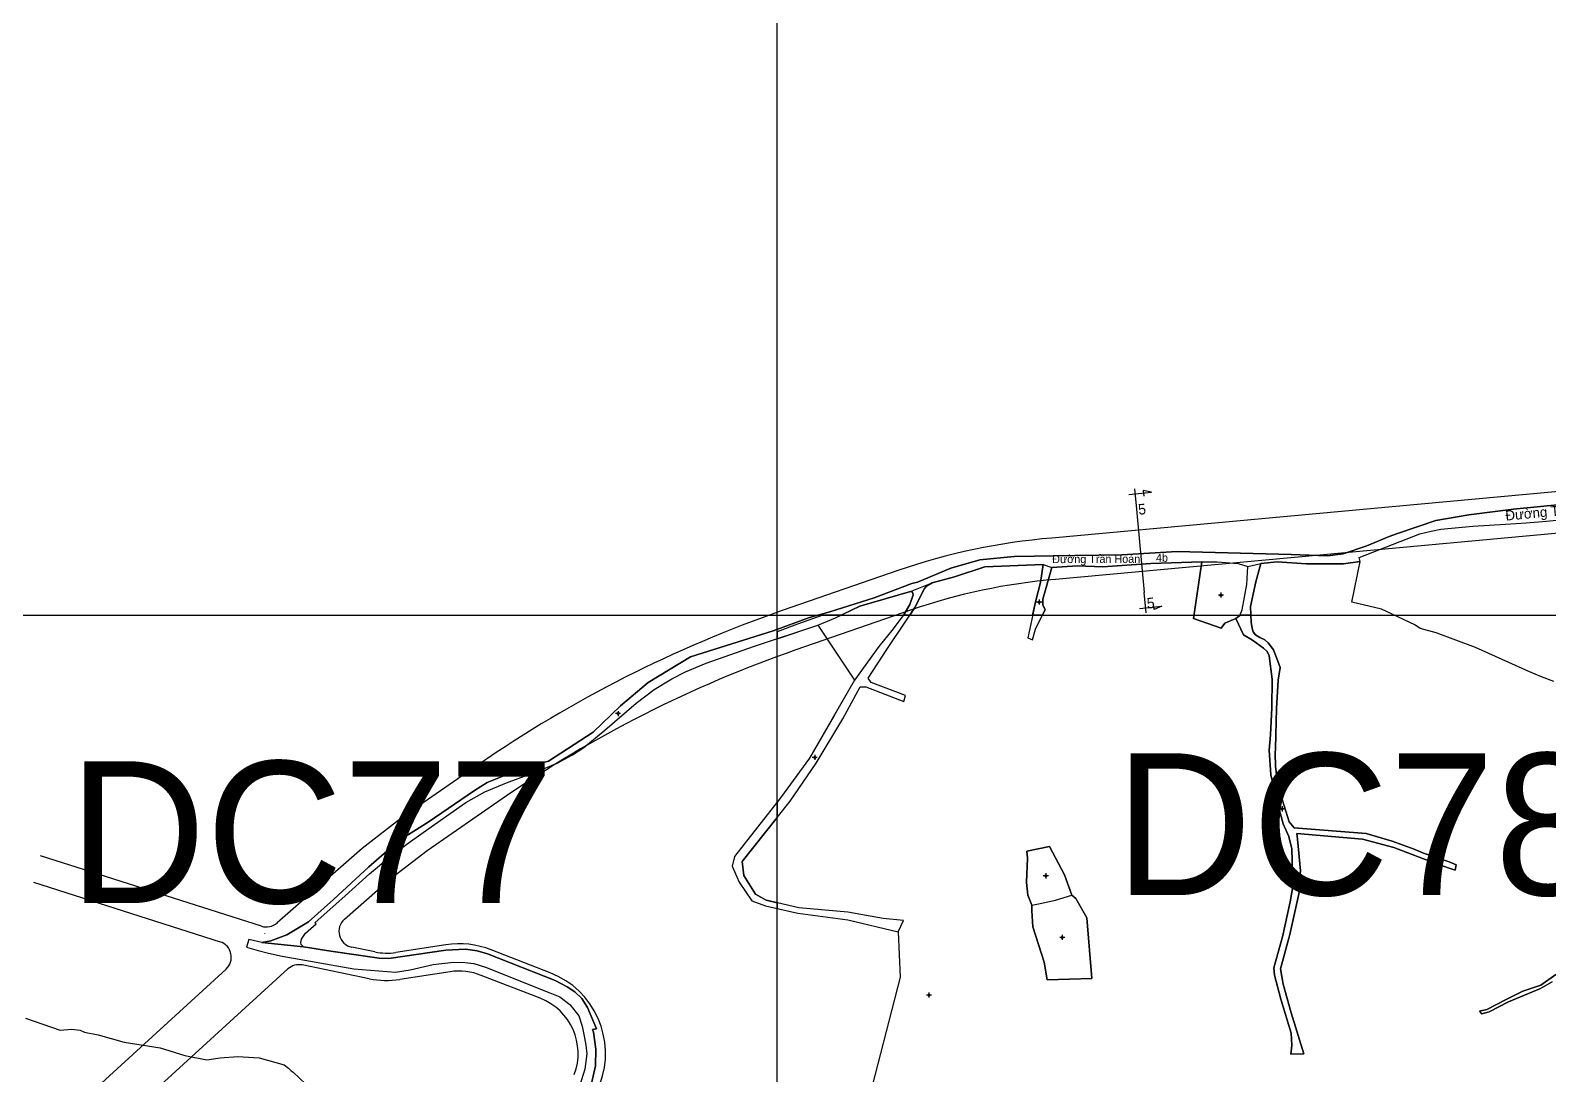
# Model space of a CAD drawing. Extents: x 547408 to 554234, y 1833375 to 1843904.
# Drawn here: x 550132 to 550880, y 1838773 to 1839289 of the extents above; entities that cross this region are included whole.
import ezdxf

# ---------------------------------------------------------------- set-up
doc = ezdxf.new("R2010")
doc.units = 0
for name, color, linetype in [('Level 1', 7, 'Continuous'), ('Level 10', 7, 'Continuous'), ('Level 11', 7, 'Continuous'), ('Level 2', 7, 'Continuous'), ('Level 27', 7, 'Continuous'), ('Level 30', 7, 'Continuous'), ('Level 4', 7, 'Continuous'), ('Level 5', 7, 'Continuous'), ('Level 52', 7, 'Continuous'), ('Level 62', 7, 'Continuous')]:
    doc.layers.add(name, color=color, linetype=linetype)

msp = doc.modelspace()

# ---------------------------------------------------------------- linework, layer by layer
at = {"layer": 'Level 1'}
for points in [[(550673.48, 1839059.61), (550684.57, 1839060.64)], [(550676.27, 1839062.41), (550677.2, 1839052.33)], [(550684.57, 1839060.64), (550680.49, 1839061.48), (550680.75, 1839058.66)], [(550677.2, 1839052.33), (550680.99, 1839011.21)], [(550681.92, 1839001.13), (550680.99, 1839011.21)], [(550678.67, 1839003.37), (550689.76, 1839004.4)], [(550689.76, 1839004.4), (550685.9, 1839002.82), (550685.64, 1839005.64)]]:
    msp.add_lwpolyline(points, dxfattribs=at)
at = {"layer": 'Level 10'}
for p, q in [((550631.14, 1839025), (550635.47, 1839023.47)), ((550732.05, 1839024.01), (550738.57, 1839025.59)), ((550565.76, 1839011.71), (550576.47, 1839015.94)), ((550245.84, 1838838.64), (550266.43, 1838836.44))]:
    msp.add_line(p, q, dxfattribs=at)
for points in [[(550245.84, 1838838.64), (550250.32, 1838839.35), (550258.24, 1838842.35), (550268.81, 1838848.81), (550281.24, 1838859.86), (550298.63, 1838875.87), (550313.7, 1838888.97), (550327.93, 1838897.94), (550350.69, 1838913.61), (550356.99, 1838917.55), (550375.95, 1838925.08), (550387.16, 1838928.04), (550409.17, 1838942.39), (550422.68, 1838955.33), (550436.35, 1838966.8), (550457.19, 1838979.42), (550498.01, 1838992.31), (550515.93, 1838998.86), (550526.02, 1839001.62), (550547.89, 1839008.56), (550566.41, 1839015.58), (550569.16, 1839016.34), (550585.57, 1839023.28), (550599.95, 1839027.38), (550616.89, 1839028.92), (550646.72, 1839029.53), (550669.91, 1839029.76), (550697.2, 1839031.43), (550753.54, 1839029.91), (550771.36, 1839029.25), (550779.19, 1839030.24), (550790.81, 1839034.27), (550801.79, 1839038.83), (550805.85, 1839040.25), (550824.81, 1839046.7), (550841.04, 1839049.56), (550863.11, 1839052.28), (550886.51, 1839054.61)], [(550745.66, 1838932.03), (550745.74, 1838934.21), (550746.24, 1838953.99), (550747.08, 1838968.04), (550748.03, 1838974.2), (550746.45, 1838978.71), (550744.81, 1838982.89), (550742.21, 1838986.35), (550740.46, 1838987.8), (550738.03, 1838989.06), (550735.97, 1838990.4), (550734.73, 1838991.75), (550734.21, 1838993.67), (550733.69, 1838996.41), (550733.37, 1839004.31), (550736, 1839016.5), (550738.57, 1839025.59), (550746.64, 1839026.37), (550761, 1839025.29), (550779.27, 1839025.4), (550787.45, 1839026.56), (550787.08, 1839028.56), (550816.94, 1839040.16), (550822.61, 1839041.53), (550827.29, 1839042.42), (550843.05, 1839043.88), (550859.23, 1839045), (550869.45, 1839045.56), (550879.41, 1839046.36), (550889.36, 1839047.36)], [(550738.57, 1839025.59), (550746.64, 1839026.37), (550761, 1839025.29), (550779.27, 1839025.4), (550787.45, 1839026.56), (550787.08, 1839028.56), (550816.94, 1839040.16), (550822.61, 1839041.53), (550827.29, 1839042.42), (550843.05, 1839043.88), (550859.23, 1839045), (550869.45, 1839045.56), (550879.41, 1839046.36), (550889.36, 1839047.36)], [(550635.47, 1839023.47), (550648.12, 1839024.39), (550660.59, 1839023.82), (550684.26, 1839025.51), (550709.39, 1839026.27)], [(550648.12, 1839024.39), (550660.59, 1839023.82), (550684.26, 1839025.51), (550709.39, 1839026.27), (550705.36, 1838998.45), (550718.89, 1838993.57), (550720.84, 1838996.15), (550726.22, 1838998.35), (550729.92, 1838990.3), (550734.45, 1838987.72), (550739.84, 1838983.73), (550741.71, 1838982.12), (550742.66, 1838979.99), (550744.1, 1838968.49), (550744, 1838954.32), (550743.27, 1838940.98), (550742.59, 1838933.45), (550743.47, 1838921.21), (550746.56, 1838907.9), (550749.62, 1838897.12), (550752.41, 1838890.82), (550753.82, 1838884.84), (550754.25, 1838866.2), (550752.94, 1838858.69), (550749.18, 1838841.41), (550744.88, 1838826.1), (550745.26, 1838822.49), (550748.41, 1838810.7), (550753.41, 1838793.93), (550753.86, 1838788.01), (550753.36, 1838783.44), (550759.74, 1838783.59), (550753.49, 1838803.82), (550749.47, 1838818.07), (550748.25, 1838825.59), (550752.78, 1838842.56), (550757.37, 1838863.18), (550757.41, 1838867.77), (550758.09, 1838873.85), (550756.66, 1838889.61), (550756.27, 1838892.34), (550788.65, 1838889.52), (550804.19, 1838885.4), (550825.6, 1838877.22), (550834.3, 1838874.31), (550834.94, 1838876.82), (550831.47, 1838878.36), (550818.73, 1838882.71), (550814.1, 1838884.65), (550803.31, 1838888.59), (550790.45, 1838892.33), (550755.03, 1838895.19), (550752.45, 1838898.13), (550749.26, 1838908.6), (550746.42, 1838920.03), (550745.83, 1838925.56), (550745.66, 1838932.03)], [(550709.39, 1839026.27), (550705.36, 1838998.45), (550718.89, 1838993.57), (550720.84, 1838996.15), (550726.22, 1838998.35)], [(550709.39, 1839026.27), (550717.04, 1839026.4), (550727.31, 1839025.54), (550732.05, 1839024.01)], [(550410.45, 1838777.77), (550410.57, 1838786.03), (550409.38, 1838794.4), (550408.95, 1838795.73), (550410.95, 1838796.02), (550406.49, 1838806.52), (550403.59, 1838810.92), (550400.26, 1838814.16), (550396.4, 1838816.76), (550390.5, 1838819.8), (550357.07, 1838833.03), (550352.03, 1838834.38), (550346.21, 1838835.28), (550336.64, 1838834.83), (550308.44, 1838830.66), (550303.73, 1838830.89), (550279.91, 1838834.29), (550266.43, 1838836.44), (550265.5, 1838837.18), (550265.24, 1838837.59), (550265.15, 1838838.63), (550265.38, 1838840.28), (550267.33, 1838843.1), (550272.59, 1838847.74), (550272.05, 1838848.33), (550286.95, 1838861.53), (550298.91, 1838872.46), (550308.96, 1838880.8), (550318.03, 1838887.53), (550329.37, 1838895.67), (550346.45, 1838907.59), (550355.84, 1838912.9), (550366.48, 1838917.28), (550381.2, 1838922.81), (550391.47, 1838927), (550399.1, 1838931.13), (550404.57, 1838934.77), (550414.97, 1838943.26), (550430.49, 1838956.66), (550439.28, 1838963.4), (550448.05, 1838968.66), (550454.84, 1838972.16), (550465.06, 1838976.35), (550488.83, 1838984.69), (550520.13, 1838995.06), (550528.82, 1838998.68), (550540.79, 1839004.43), (550565.76, 1839011.71), (550566.71, 1839011.33), (550567.14, 1839010.03), (550565.47, 1839005.32), (550562.63, 1839000.58), (550556.55, 1838992.43), (550550.09, 1838984.64), (550538.13, 1838967.92), (550516, 1838929.48), (550501.63, 1838909.92), (550478.88, 1838880.98), (550477.86, 1838876.23), (550481.31, 1838868.33), (550487.5, 1838859.14), (550494.32, 1838856.67), (550510.21, 1838853.06), (550534.86, 1838849.74), (550559.67, 1838843.79), (550562.26, 1838849.48), (550552.3, 1838850.37), (550534.91, 1838853.5), (550510.64, 1838855.69), (550494.63, 1838859.46), (550489.31, 1838862.38), (550483.63, 1838871.56), (550482.73, 1838878.58), (550506.48, 1838908.24), (550519.21, 1838927.1), (550532.35, 1838948.97), (550540.96, 1838964.62), (550543.69, 1838964.63), (550562.48, 1838957.42), (550563.36, 1838960.39), (550546.4, 1838966.87), (550544.92, 1838968.96), (550554.03, 1838983.14), (550563.86, 1838997.54), (550567.92, 1839003.82), (550572.61, 1839013.15), (550573.69, 1839014.35), (550576.47, 1839015.94), (550587.45, 1839018.99), (550602.36, 1839023.89), (550631.14, 1839025), (550629.87, 1839016.11), (550627.51, 1839007.29), (550623.61, 1838988.9), (550625.92, 1838987.94), (550627.45, 1838993.11), (550632.19, 1839002.84), (550631.04, 1839005.05), (550631.09, 1839008), (550635.47, 1839023.47), (550648.12, 1839024.39)], [(550576.47, 1839015.94), (550587.45, 1839018.99), (550602.36, 1839023.89), (550631.14, 1839025)], [(550631.14, 1839025), (550629.87, 1839016.11), (550627.51, 1839007.29), (550623.61, 1838988.9), (550625.92, 1838987.94), (550627.45, 1838993.11), (550632.19, 1839002.84), (550631.04, 1839005.05), (550631.09, 1839008), (550635.47, 1839023.47)], [(550738.57, 1839025.59), (550736, 1839016.5), (550733.37, 1839004.31), (550733.69, 1838996.41), (550734.21, 1838993.67), (550734.73, 1838991.75), (550735.97, 1838990.4), (550738.03, 1838989.06), (550740.46, 1838987.8), (550742.21, 1838986.35), (550744.81, 1838982.89), (550746.45, 1838978.71), (550748.03, 1838974.2), (550747.08, 1838968.04), (550746.24, 1838953.99), (550745.74, 1838934.21), (550745.66, 1838932.03), (550745.83, 1838925.56), (550746.42, 1838920.03), (550749.26, 1838908.6), (550752.45, 1838898.13), (550755.03, 1838895.19), (550790.45, 1838892.33), (550803.31, 1838888.59), (550814.1, 1838884.65), (550818.73, 1838882.71), (550831.47, 1838878.36), (550834.94, 1838876.82), (550834.3, 1838874.31), (550825.6, 1838877.22), (550804.19, 1838885.4), (550788.65, 1838889.52), (550756.27, 1838892.34), (550756.66, 1838889.61), (550758.09, 1838873.85), (550757.41, 1838867.77), (550757.37, 1838863.18), (550752.78, 1838842.56), (550748.25, 1838825.59), (550749.47, 1838818.07), (550753.49, 1838803.82), (550759.74, 1838783.59), (550753.36, 1838783.44), (550753.86, 1838788.01), (550753.41, 1838793.93), (550748.41, 1838810.7), (550745.26, 1838822.49), (550744.88, 1838826.1), (550749.18, 1838841.41), (550752.94, 1838858.69), (550754.25, 1838866.2), (550753.82, 1838884.84), (550752.41, 1838890.82), (550749.62, 1838897.12), (550746.56, 1838907.9), (550743.47, 1838921.21), (550742.59, 1838933.45), (550743.27, 1838940.98), (550744, 1838954.32), (550744.1, 1838968.49), (550742.66, 1838979.99), (550741.71, 1838982.12), (550739.84, 1838983.73), (550734.45, 1838987.72), (550729.92, 1838990.3), (550726.22, 1838998.35)], [(550726.22, 1838998.35), (550728.15, 1838999.81), (550729.34, 1839002.7), (550731.55, 1839015.12), (550732.05, 1839024.01)], [(550266.43, 1838836.44), (550265.5, 1838837.18), (550265.24, 1838837.59), (550265.15, 1838838.63), (550265.38, 1838840.28), (550267.33, 1838843.1), (550272.59, 1838847.74), (550272.05, 1838848.33), (550286.95, 1838861.53), (550298.91, 1838872.46), (550308.96, 1838880.8), (550318.03, 1838887.53), (550329.37, 1838895.67), (550346.45, 1838907.59), (550355.84, 1838912.9), (550366.48, 1838917.28), (550381.2, 1838922.81), (550391.47, 1838927), (550399.1, 1838931.13), (550404.57, 1838934.77), (550414.97, 1838943.26), (550430.49, 1838956.66), (550439.28, 1838963.4), (550448.05, 1838968.66), (550454.84, 1838972.16), (550465.06, 1838976.35), (550488.83, 1838984.69), (550520.13, 1838995.06), (550528.82, 1838998.68), (550540.79, 1839004.43), (550565.76, 1839011.71)], [(550565.76, 1839011.71), (550566.71, 1839011.33), (550567.14, 1839010.03), (550565.47, 1839005.32), (550562.63, 1839000.58), (550556.55, 1838992.43), (550550.09, 1838984.64), (550538.13, 1838967.92), (550516, 1838929.48), (550501.63, 1838909.92), (550478.88, 1838880.98), (550477.86, 1838876.23), (550481.31, 1838868.33), (550487.5, 1838859.14), (550494.32, 1838856.67), (550510.21, 1838853.06), (550534.86, 1838849.74), (550559.67, 1838843.79), (550562.26, 1838849.48), (550552.3, 1838850.37), (550534.91, 1838853.5), (550510.64, 1838855.69), (550494.63, 1838859.46), (550489.31, 1838862.38), (550483.63, 1838871.56), (550482.73, 1838878.58), (550506.48, 1838908.24), (550519.21, 1838927.1), (550532.35, 1838948.97), (550540.96, 1838964.62), (550543.69, 1838964.63), (550562.48, 1838957.42), (550563.36, 1838960.39), (550546.4, 1838966.87), (550544.92, 1838968.96), (550554.03, 1838983.14), (550563.86, 1838997.54), (550567.92, 1839003.82), (550572.61, 1839013.15), (550573.69, 1839014.35), (550576.47, 1839015.94)], [(550625.67, 1838856.96), (550623.65, 1838861.97), (550622.91, 1838868.24), (550623.48, 1838880.14), (550623.2, 1838883.61), (550634.36, 1838885.95), (550641.77, 1838871.9), (550645.4, 1838861.93)], [(550645.4, 1838861.93), (550647.3, 1838860.32), (550652.65, 1838850.66), (550655.15, 1838820.87), (550633.22, 1838820.21), (550631.71, 1838828.8), (550626.01, 1838846.26), (550625.53, 1838854.26), (550625.67, 1838856.96)], [(550625.67, 1838856.96), (550629.71, 1838857.84), (550637.27, 1838859.38), (550645.4, 1838861.93)], [(550245.84, 1838838.64), (550239.48, 1838840), (550238.28, 1838836.25), (550244.11, 1838834.56), (550249.12, 1838833.34), (550255.93, 1838831.81), (550291.26, 1838825.65), (550311.79, 1838824.01), (550319.04, 1838825.17), (550330.42, 1838827.68), (550340.38, 1838828.87), (550345.96, 1838828.76), (550350.48, 1838828.29), (550356.08, 1838826.45), (550387.96, 1838813.77), (550392.74, 1838811.76), (550397.68, 1838808.05), (550402.18, 1838802.47), (550403.81, 1838797.24), (550404.83, 1838792.42), (550405.63, 1838788.01), (550406.08, 1838783.6), (550405.19, 1838776.09), (550402.61, 1838768.21)], [(550266.43, 1838836.44), (550279.91, 1838834.29), (550303.73, 1838830.89), (550308.44, 1838830.66), (550336.64, 1838834.83), (550346.21, 1838835.28), (550352.03, 1838834.38), (550357.07, 1838833.03), (550390.5, 1838819.8), (550396.4, 1838816.76), (550400.26, 1838814.16), (550403.59, 1838810.92), (550406.49, 1838806.52), (550410.95, 1838796.02), (550408.95, 1838795.73), (550409.38, 1838794.4), (550410.57, 1838786.03), (550410.45, 1838777.77), (550408.44, 1838768.97)], [(550884.01, 1838822.79), (550876.58, 1838817.53), (550867.78, 1838814.51), (550859.47, 1838810.52), (550849.94, 1838805.6), (550846.33, 1838804.69), (550847.46, 1838803.46), (550851.07, 1838804.36), (550860.6, 1838809.29), (550876.53, 1838815.94), (550882.29, 1838819.09)], [(550882.29, 1838819.09), (550876.53, 1838815.94), (550860.6, 1838809.29), (550851.07, 1838804.36), (550847.46, 1838803.46), (550846.33, 1838804.69), (550849.94, 1838805.6), (550859.47, 1838810.52), (550867.78, 1838814.51), (550876.58, 1838817.53), (550884.01, 1838822.79)], [(550129.24, 1838801.21), (550146.38, 1838795.38), (550152.03, 1838795.8), (550156.2, 1838795.26), (550158.44, 1838794.3), (550165.14, 1838793.02), (550177.9, 1838789.47), (550195.64, 1838786.64), (550207.92, 1838782.89), (550218.73, 1838780.64), (550225.32, 1838781.63), (550234.05, 1838782.31), (550244.47, 1838781.6), (550256.86, 1838778.15), (550258.97, 1838776.65), (550260.35, 1838775.32), (550261.26, 1838774.6), (550267.5, 1838768.63)], [(550408.44, 1838768.97), (550410.45, 1838777.77)]]:
    msp.add_lwpolyline(points, dxfattribs=at)
msp.add_lwpolyline([(550647.3, 1838860.32), (550645.4, 1838861.93), (550641.77, 1838871.9), (550634.36, 1838885.95), (550623.2, 1838883.61), (550623.48, 1838880.14), (550622.91, 1838868.24), (550623.65, 1838861.97), (550625.67, 1838856.96), (550625.53, 1838854.26), (550626.01, 1838846.26), (550631.71, 1838828.8), (550633.22, 1838820.21), (550655.15, 1838820.87), (550652.65, 1838850.66)], close=True, dxfattribs=at)
at = {"layer": 'Level 11'}
for p, q in [((550718.83, 1839011.23), (550718.83, 1839010.61)), ((550628.57, 1839006.47), (550627.95, 1839006.47)), ((550629.2, 1839007.09), (550628.57, 1839006.47)), ((550628.57, 1839006.47), (550629.2, 1839005.85)), ((550629.2, 1839007.72), (550629.2, 1839007.09)), ((550629.82, 1839006.47), (550629.2, 1839007.09)), ((550629.2, 1839005.85), (550629.82, 1839006.47)), ((550629.2, 1839005.85), (550629.2, 1839005.22)), ((550630.45, 1839006.47), (550629.82, 1839006.47)), ((550718.2, 1839009.98), (550717.58, 1839009.98)), ((550718.83, 1839010.61), (550718.2, 1839009.98)), ((550718.2, 1839009.98), (550718.83, 1839009.35)), ((550719.45, 1839009.98), (550718.83, 1839010.61)), ((550718.83, 1839009.35), (550719.45, 1839009.98)), ((550718.83, 1839009.35), (550718.83, 1839008.73)), ((550720.08, 1839009.98), (550719.45, 1839009.98)), ((550420.93, 1838951.46), (550420.3, 1838951.46)), ((550421.55, 1838952.09), (550420.93, 1838951.46)), ((550420.93, 1838951.46), (550421.55, 1838950.83)), ((550421.55, 1838952.71), (550421.55, 1838952.09)), ((550422.18, 1838951.46), (550421.55, 1838952.09)), ((550421.55, 1838950.83), (550422.18, 1838951.46)), ((550422.8, 1838951.46), (550422.18, 1838951.46)), ((550421.55, 1838950.83), (550421.55, 1838950.21)), ((550517.93, 1838929.86), (550517.3, 1838929.86)), ((550518.55, 1838930.49), (550517.93, 1838929.86)), ((550517.93, 1838929.86), (550518.55, 1838929.23)), ((550518.55, 1838931.11), (550518.55, 1838930.49)), ((550519.18, 1838929.86), (550518.55, 1838930.49)), ((550518.55, 1838929.23), (550519.18, 1838929.86)), ((550518.55, 1838929.23), (550518.55, 1838928.61)), ((550519.8, 1838929.86), (550519.18, 1838929.86)), ((550748.39, 1838904.52), (550747.76, 1838904.52)), ((550749.01, 1838905.15), (550748.39, 1838904.52)), ((550748.39, 1838904.52), (550749.01, 1838903.89)), ((550749.01, 1838905.77), (550749.01, 1838905.15)), ((550749.63, 1838904.52), (550749.01, 1838905.15)), ((550749.01, 1838903.89), (550749.63, 1838904.52)), ((550749.01, 1838903.89), (550749.01, 1838903.27)), ((550750.26, 1838904.52), (550749.63, 1838904.52)), ((550631.87, 1838871.46), (550631.25, 1838871.46)), ((550632.5, 1838872.09), (550631.87, 1838871.46)), ((550631.87, 1838871.46), (550632.5, 1838870.83)), ((550632.5, 1838872.71), (550632.5, 1838872.09)), ((550633.13, 1838871.46), (550632.5, 1838872.09)), ((550632.5, 1838870.83), (550633.13, 1838871.46)), ((550632.5, 1838870.83), (550632.5, 1838870.21)), ((550633.75, 1838871.46), (550633.13, 1838871.46)), ((550639.95, 1838841.07), (550639.33, 1838841.07)), ((550640.58, 1838841.69), (550639.95, 1838841.07)), ((550639.95, 1838841.07), (550640.58, 1838840.45)), ((550640.58, 1838842.32), (550640.58, 1838841.69)), ((550641.2, 1838841.07), (550640.58, 1838841.69)), ((550640.58, 1838840.45), (550641.2, 1838841.07)), ((550640.58, 1838840.45), (550640.58, 1838839.82)), ((550641.83, 1838841.07), (550641.2, 1838841.07)), ((550574.23, 1838812.64), (550573.6, 1838812.64)), ((550574.85, 1838813.27), (550574.23, 1838812.64)), ((550574.23, 1838812.64), (550574.85, 1838812.01)), ((550574.85, 1838813.89), (550574.85, 1838813.27)), ((550575.47, 1838812.64), (550574.85, 1838813.27)), ((550574.85, 1838812.01), (550575.47, 1838812.64)), ((550574.85, 1838812.01), (550574.85, 1838811.39)), ((550576.1, 1838812.64), (550575.47, 1838812.64))]:
    msp.add_line(p, q, dxfattribs=at)
for centre in [(550629.2, 1839006.47), (550718.83, 1839009.98), (550421.55, 1838951.46), (550518.55, 1838929.86), (550749.01, 1838904.52), (550632.5, 1838871.46), (550640.58, 1838841.07), (550574.85, 1838812.64)]:
    msp.add_circle(centre, 0.15, dxfattribs=at)
at = {"layer": 'Level 2'}
for p, q in [((550303.73, 1838830.89), (550279.91, 1838834.29)), ((550336.64, 1838834.83), (550308.44, 1838830.66)), ((550346.21, 1838835.28), (550336.64, 1838834.83)), ((550352.03, 1838834.38), (550346.21, 1838835.28)), ((550357.07, 1838833.03), (550352.03, 1838834.38)), ((550390.5, 1838819.8), (550357.07, 1838833.03)), ((550308.44, 1838830.66), (550303.73, 1838830.89)), ((550408.95, 1838795.73), (550410.95, 1838796.02)), ((550410.45, 1838777.77), (550410.57, 1838786.03)), ((550408.44, 1838768.97), (550410.45, 1838777.77))]:
    msp.add_line(p, q, dxfattribs=at)
for points in [[(550279.91, 1838834.29), (550266.43, 1838836.44), (550245.84, 1838838.64), (550239.48, 1838840), (550238.28, 1838836.25), (550244.11, 1838834.56), (550249.12, 1838833.34), (550255.93, 1838831.81), (550291.26, 1838825.65), (550311.79, 1838824.01), (550319.04, 1838825.17), (550330.42, 1838827.68), (550340.38, 1838828.87), (550345.96, 1838828.76), (550350.48, 1838828.29), (550356.08, 1838826.45), (550387.96, 1838813.77), (550392.74, 1838811.76), (550397.68, 1838808.05), (550402.18, 1838802.47), (550403.81, 1838797.24), (550404.83, 1838792.42), (550405.63, 1838788.01), (550406.08, 1838783.6)], [(550400.26, 1838814.16), (550396.4, 1838816.76), (550390.5, 1838819.8)], [(550410.95, 1838796.02), (550406.49, 1838806.52), (550403.59, 1838810.92), (550400.26, 1838814.16)], [(550410.57, 1838786.03), (550409.38, 1838794.4), (550408.95, 1838795.73)], [(550406.08, 1838783.6), (550405.19, 1838776.09), (550402.61, 1838768.21)]]:
    msp.add_lwpolyline(points, dxfattribs=at)
at = {"layer": 'Level 27'}
for p, q in [((550738.57, 1839025.59), (550746.64, 1839026.37)), ((550746.64, 1839026.37), (550761, 1839025.29)), ((550779.27, 1839025.4), (550787.45, 1839026.56)), ((550787.45, 1839026.56), (550787.08, 1839028.56)), ((550631.14, 1839025), (550635.47, 1839023.47)), ((550635.47, 1839023.47), (550648.12, 1839024.39)), ((550761, 1839025.29), (550779.27, 1839025.4)), ((550391.47, 1838927), (550399.1, 1838931.13)), ((550366.48, 1838917.28), (550381.2, 1838922.81)), ((550381.2, 1838922.81), (550391.47, 1838927)), ((550355.84, 1838912.9), (550366.48, 1838917.28)), ((550308.96, 1838880.8), (550318.03, 1838887.53)), ((550265.15, 1838838.63), (550265.38, 1838840.28)), ((550245.84, 1838838.64), (550266.43, 1838836.44)), ((550266.43, 1838836.44), (550265.5, 1838837.18))]:
    msp.add_line(p, q, dxfattribs=at)
for points in [[(550886.51, 1839054.61), (550863.11, 1839052.28), (550841.04, 1839049.56), (550824.81, 1839046.7), (550805.85, 1839040.25), (550801.79, 1839038.83), (550790.81, 1839034.27), (550779.19, 1839030.24), (550771.36, 1839029.25), (550753.54, 1839029.91), (550697.2, 1839031.43), (550669.91, 1839029.76), (550646.72, 1839029.53), (550616.89, 1839028.92), (550599.95, 1839027.38), (550585.57, 1839023.28), (550569.16, 1839016.34), (550566.41, 1839015.58), (550547.89, 1839008.56), (550526.02, 1839001.62), (550515.93, 1838998.86), (550498.01, 1838992.31), (550457.19, 1838979.42), (550436.35, 1838966.8), (550422.68, 1838955.33), (550409.17, 1838942.39), (550387.16, 1838928.04), (550375.95, 1838925.08), (550356.99, 1838917.55), (550350.69, 1838913.61), (550327.93, 1838897.94), (550313.7, 1838888.97), (550298.63, 1838875.87), (550281.24, 1838859.86), (550268.81, 1838848.81), (550258.24, 1838842.35), (550250.32, 1838839.35), (550245.84, 1838838.64)], [(550879.41, 1839046.36), (550889.36, 1839047.36), (550898.34, 1839048.48)], [(550787.08, 1839028.56), (550816.94, 1839040.16), (550822.61, 1839041.53), (550827.29, 1839042.42), (550843.05, 1839043.88)], [(550843.05, 1839043.88), (550859.23, 1839045), (550869.45, 1839045.56), (550879.41, 1839046.36)], [(550648.12, 1839024.39), (550660.59, 1839023.82), (550684.26, 1839025.51), (550709.39, 1839026.27)], [(550709.39, 1839026.27), (550717.04, 1839026.4), (550727.31, 1839025.54), (550732.05, 1839024.01), (550738.57, 1839025.59)], [(550576.47, 1839015.94), (550587.45, 1839018.99), (550602.36, 1839023.89), (550631.14, 1839025)], [(550528.82, 1838998.68), (550540.79, 1839004.43), (550565.76, 1839011.71), (550576.47, 1839015.94)], [(550448.05, 1838968.66), (550454.84, 1838972.16), (550465.06, 1838976.35), (550488.83, 1838984.69), (550520.13, 1838995.06), (550528.82, 1838998.68)], [(550399.1, 1838931.13), (550404.57, 1838934.77), (550414.97, 1838943.26), (550430.49, 1838956.66), (550439.28, 1838963.4), (550448.05, 1838968.66)], [(550318.03, 1838887.53), (550329.37, 1838895.67), (550346.45, 1838907.59), (550355.84, 1838912.9)], [(550272.59, 1838847.74), (550272.05, 1838848.33), (550286.95, 1838861.53), (550298.91, 1838872.46), (550308.96, 1838880.8)], [(550265.38, 1838840.28), (550267.33, 1838843.1), (550272.59, 1838847.74)], [(550265.5, 1838837.18), (550265.24, 1838837.59), (550265.15, 1838838.63)]]:
    msp.add_lwpolyline(points, dxfattribs=at)
at = {"layer": 'Level 30'}
for points in [[(550947.94, 1839066.75), (550635.4, 1839038.05)], [(550949.79, 1839046.33), (550637.19, 1839017.63)], [(550559.55, 1839022.02), (550502.54, 1839002.27)], [(550566.26, 1839002.65), (550509.25, 1838982.9)], [(550352.75, 1838926.3), (550315.24, 1838900.35)], [(550364.41, 1838909.44), (550327.33, 1838883.79)], [(550315.24, 1838900.35), (550295.28, 1838885)], [(550295.28, 1838885), (550253.35, 1838848.22)], [(550327.33, 1838883.79), (550308.31, 1838869.15)], [(550245.64, 1838846.61), (550136.75, 1838881.38)], [(550286.57, 1838850.09), (550308.31, 1838869.15)], [(550133.23, 1838868.34), (550225.22, 1838838.96)], [(550247.31, 1838842.92), (550247.32, 1838842.93)], [(550301.57, 1838833.92), (550290.24, 1838836.24)], [(550336.6, 1838837.48), (550311.88, 1838833.67)], [(550388.07, 1838823.63), (550359.01, 1838834.91)], [(550228.18, 1838825.44), (550036.27, 1838650.06)], [(550258.69, 1838825.55), (550174.86, 1838748.94)], [(550298.86, 1838820.7), (550265.69, 1838827.48)], [(550338.65, 1838824.13), (550313.94, 1838820.33)], [(550383.18, 1838811.05), (550354.05, 1838822.35)]]:
    msp.add_lwpolyline(points, dxfattribs=at)
for centre, radius, start, end in [((550661.13, 1838728.87), 310.25, 94.75617, 109.11164), ((550661.13, 1838728.87), 289.75, 94.73916, 109.11164), ((550705.61, 1838416.2), 620.25, 109.11164, 124.67383), ((550705.61, 1838416.2), 599.75, 109.11164, 124.67383), ((550248.08, 1838854.23), 8, 252.29192, 311.25515), ((550291.85, 1838844.08), 8, 131.25515, 258.43954), ((550222.78, 1838831.34), 8, 312.4224, 72.29192), ((550307.43, 1838862.58), 29.25, 258.43954, 278.75747), ((550343.11, 1838795.23), 42.75, 68.16517, 98.75747), ((550264.09, 1838819.64), 8, 78.43954, 132.4224), ((550343.11, 1838795.23), 29.25, 68.03433, 98.75747), ((550307.43, 1838862.58), 42.75, 258.43954, 278.75747), ((550372.6, 1838783.78), 42.75, 339.1991, 68.79134), ((550372.6, 1838783.78), 29.25, 339.1991, 68.79134)]:
    msp.add_arc(centre, radius, start, end, dxfattribs=at)
at = {"layer": 'Level 52'}
for p, q in [((550705.36, 1838998.45), (550709.39, 1839026.27)), ((550783.4, 1839006.51), (550787.45, 1839026.56)), ((550625.96, 1839000), (550627.51, 1839007.29)), ((550565.45, 1839000), (550562.2, 1839000)), ((550630.81, 1839000), (550625.96, 1839000)), ((550632.19, 1839002.84), (550630.81, 1839000)), ((550733.54, 1839000), (550728.23, 1839000)), ((550509.95, 1838995.53), (550500, 1838991.78)), ((550500, 1838988.39), (550520.13, 1838995.06)), ((550500, 1838991.78), (550500, 1838988.39)), ((550520.13, 1838995.06), (550538.13, 1838967.92)), ((550500, 1838907.85), (550500, 1838900.15)), ((550500, 1838858.2), (550500, 1838855.38)), ((550559.67, 1838843.79), (550560.61, 1838821.49)), ((550560.61, 1838821.49), (550527.72, 1838693.32))]:
    msp.add_line(p, q, dxfattribs=at)
for points in [[(550709.39, 1839026.27), (550684.26, 1839025.51), (550660.59, 1839023.82), (550648.12, 1839024.39), (550635.47, 1839023.47), (550631.09, 1839008), (550631.04, 1839005.05), (550632.19, 1839002.84)], [(550787.45, 1839026.56), (550779.27, 1839025.4), (550761, 1839025.29), (550746.64, 1839026.37), (550738.57, 1839025.59), (550736, 1839016.5), (550733.37, 1839004.31), (550733.54, 1839000)], [(550627.51, 1839007.29), (550629.87, 1839016.11), (550631.14, 1839025), (550602.36, 1839023.89), (550587.45, 1839018.99), (550576.47, 1839015.94), (550573.69, 1839014.35), (550572.61, 1839013.15), (550567.92, 1839003.82), (550565.45, 1839000)], [(550562.2, 1839000), (550562.63, 1839000.58), (550565.47, 1839005.32), (550567.14, 1839010.03), (550566.71, 1839011.33), (550565.76, 1839011.71), (550540.79, 1839004.43), (550531.57, 1839000)], [(550883.02, 1838967.29), (550876.89, 1838969.67), (550870.64, 1838972.24), (550844.47, 1838984.08), (550825.07, 1838991.34), (550817.1, 1838993.52), (550814.56, 1838995.28), (550798.08, 1839002.99), (550783.4, 1839006.51)], [(550531.57, 1839000), (550522.52, 1839000), (550509.95, 1838995.53)], [(550718.89, 1838993.57), (550705.36, 1838998.45)], [(550726.22, 1838998.35), (550720.84, 1838996.15), (550718.89, 1838993.57)], [(550728.23, 1839000), (550728.15, 1838999.81), (550726.22, 1838998.35)], [(550538.13, 1838967.92), (550528.07, 1838950.48), (550516, 1838929.48), (550501.63, 1838909.92), (550500, 1838907.85)], [(550500, 1838900.15), (550482.73, 1838878.58), (550483.63, 1838871.56), (550489.31, 1838862.38), (550494.63, 1838859.46), (550500, 1838858.2)], [(550500, 1838855.38), (550510.21, 1838853.06), (550534.86, 1838849.74), (550559.67, 1838843.79)]]:
    msp.add_lwpolyline(points, dxfattribs=at)
at = {"layer": 'Level 62'}
for p, q in [((550500, 1839000), (550500, 1842000)), ((550000, 1839000), (553000, 1839000)), ((550500, 1834500), (550500, 1839000))]:
    msp.add_line(p, q, dxfattribs=at)

# ---------------------------------------------------------------- texts
at = {"layer": 'Level 1'}
for p in [(550678.25, 1839049.55), (550682.52, 1839003.28)]:
    msp.add_text('5', height=5.21, rotation=5.2723, dxfattribs=at).set_placement(p)
at = {"layer": 'Level 4'}
msp.add_text('4b', height=3.977, rotation=1.62789, dxfattribs=at).set_placement((550686.86, 1839026.25))
at = {"layer": 'Level 5'}
for height, rotation, p in [(4.9001, 5.43852, (550859.39, 1839046.67)), (3.9772, 0.20243, (550635.64, 1839025.69))]:
    msp.add_text('Đường Trần Hoàn', height=height, rotation=rotation, dxfattribs=at).set_placement(p)
at = {"layer": 'Level 62'}
for s, p in [('DC77', (550150.65, 1838858)), ('DC78', (550666.6, 1838861.94))]:
    msp.add_text(s, height=70, dxfattribs=at).set_placement(p)

doc.saveas('drawing.dxf')
